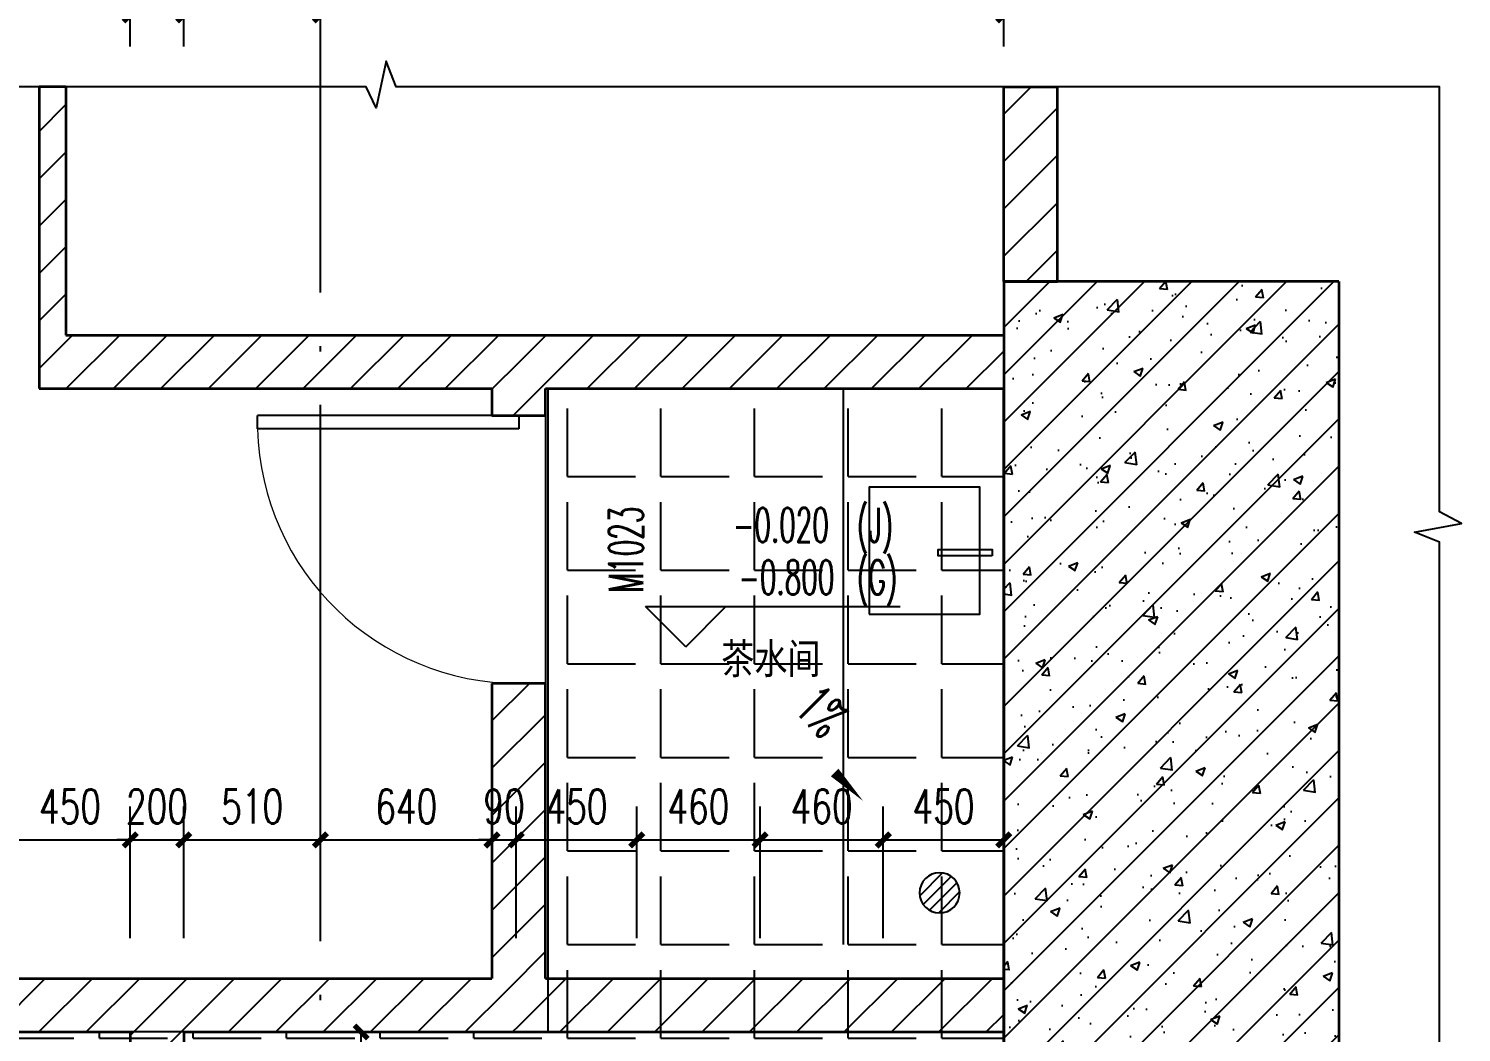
# Model space of a CAD drawing. Header units: millimetres. Extents: x 434053 to 1059003, y -2417481 to 936527.
# Drawn here: x 550471 to 555818, y -2145261 to -2141516 of the extents above; entities that cross this region are included whole.
import ezdxf

# ---------------------------------------------------------------- set-up
doc = ezdxf.new("R2010")
doc.units = ezdxf.units.MM
doc.header["$LTSCALE"] = 1000
doc.header["$MEASUREMENT"] = 0
doc.linetypes.add('DOTE', pattern=[2.42, 2, -0.2, 0.02, -0.2])
doc.layers.get('Defpoints').update_dxf_attribs({"color": 6})
for name, color, linetype in [('A-ANNO-DIMS', 3, 'Continuous'), ('A-ANNO-ELEV', 3, 'Continuous'), ('A-AXIS', 16, 'DOTE'), ('A-WALL-PATT', 8, 'Continuous'), ('AXIS', 3, 'Continuous'), ('DIM_SYMB', 3, 'Continuous'), ('fur202302', 252, 'Continuous'), ('PUB_TEXT', 7, 'Continuous'), ('STAIR', 2, 'Continuous'), ('WINDOW', 4, 'Continuous'), ('WINDOW_TEXT', 7, 'Continuous'), ('建筑-楼板开洞', 251, 'Continuous')]:
    doc.layers.add(name, color=color, linetype=linetype)
doc.layers.add('A-ANNO-TEXT', color=7, linetype='Continuous', lineweight=25)
doc.layers.add('A-WALL', color=5, linetype='Continuous', lineweight=35)
doc.styles.add('_TCH_DIM', font='SIMPLEX.shx', dxfattribs={"width": 0.8, "height": 3, "bigfont": 'GBCBIG.shx'})
doc.styles.add('_TCH_DIM_T3', font='SIMPLEX', dxfattribs={"width": 0.705882, "bigfont": 'GBCBIG'})
doc.styles.add('_TCH_WINDOW', font='SIMPLEX.shx', dxfattribs={"width": 0.8, "height": 3.5, "bigfont": 'GBCBIG.shx'})
doc.styles.add('TITXV', font='', dxfattribs={"width": 0.8})
doc.styles.get('TITXV').set_extended_font_data('SimSun')
doc.dimstyles.new('_TCH_ARCH&&50', dxfattribs={"dimtxt": 127.5, "dimasz": 50, "dimexe": 125, "dimexo": 150, "dimgap": 61.25, "dimtad": 1, "dimdec": 0, "dimzin": 0, "dimdsep": 46, "dimtxsty": '_TCH_DIM_T3', "dimblk": 'ARCHTICK', "dimcen": 0.09, "dimclrt": 7, "dimazin": 2, "dimtfac": 1, "dimtdec": 0, "dimtix": 1, "dimtmove": 2, "dimatfit": 3, "dimfxl": 1, "dimtolj": 1, "dimtzin": 0, "dimarcsym": 0})
pattern_1 = [(45, (-1713816.56, -1462893.01), (-88.388383, 88.388383), [])]

# ---------------------------------------------------------------- blocks, each defined once
blk = doc.blocks.new('NADGSDFG')
at = {"layer": 'fur202302'}
blk.add_line((7700, -600.8), (7700, -2672.7), dxfattribs=at)
for points in [[(7797.1, -1440.1), (8210.8, -1440.1), (8210.8, -966.3), (7797.1, -966.3)], [(8256.2, -1222.1), (8055, -1222.1), (8055, -1199.2), (8256.2, -1199.2)]]:
    blk.add_lwpolyline(points, close=True, dxfattribs=at)
blk = doc.blocks.new('AGSFDGSD')
at = {"layer": 'A-AXIS'}
blk.add_line((-1950.7, 4805.4), (-1950.7, 12832.8), dxfattribs=at)
at = {"layer": 'AXIS'}
blk.add_line((-1950.7, 12832.8), (-1950.7, 13373.8), dxfattribs=at)
at = {"layer": 'DIM_SYMB'}
blk.add_lwpolyline([(-6829.1, 12832.8), (-6829.1, 11246.2), (-6724.1, 11208), (-6934.1, 11171), (-6829.1, 11133.7), (-6829.1, 4805.4), (-1780.9, 4805.4), (-1742.7, 4736.2), (-1705.7, 4856.1), (-1668.4, 4805.4), (2226, 4805.4), (2226, 11133.7), (2132.3, 11171), (2307, 11203.5), (2226, 11246.2), (2226, 12832.8), (-1668.4, 12832.8), (-1705.7, 12927.8), (-1742.7, 12754.5), (-1780.9, 12832.8), (-6829.1, 12832.8)], dxfattribs=at)
blk = doc.blocks.new('fdshf')
at = {"layer": 'STAIR'}
h = blk.add_hatch(dxfattribs=at)
h.set_pattern_fill('ANSI31', color=8, scale=20, style=0)
h.set_pattern_definition([(45, (-83487.75, 15410.437), (-22.45064, 22.45064), [])])
edge = h.paths.add_edge_path()
edge.add_arc((0, 0), 75, 0, 360)
blk.add_circle((0, 0), 75, dxfattribs=at)
blk = doc.blocks.new('_ArchTick')
at = {"color": 0, "linetype": 'ByBlock', "const_width": 0.4}
blk.add_lwpolyline([(-0.5, -0.5), (0.5, 0.5)], dxfattribs=at)
blk = doc.blocks.new('*D643')
at = {"layer": 'A-ANNO-DIMS', "color": 0, "lineweight": -2, "transparency": 16777216}
for p, q in [((551199.9, -2145259.3), (551836.5, -2145259.3)), ((551711.5, -2145959.3), (551711.5, -2145259.3)), ((551199.9, -2145959.3), (551836.5, -2145959.3))]:
    blk.add_line(p, q, dxfattribs=at)
at = {"layer": 'Defpoints', "color": 0, "transparency": 16777216}
for p in [(551049.9, -2145259.3), (551711.5, -2145259.3), (551049.9, -2145959.3)]:
    blk.add_point(p, dxfattribs=at)
at = {"layer": 'A-ANNO-DIMS', "color": 0, "lineweight": -2, "transparency": 16777216, "xscale": 50, "yscale": 50, "zscale": 50}
for p, rotation in [((551711.5, -2145259.3), 90), ((551711.5, -2145959.3), 270)]:
    blk.add_blockref('_ArchTick', p, dxfattribs=dict(at, rotation=rotation))
at = {"layer": 'A-ANNO-DIMS', "color": 7, "transparency": 16777216, "insert": (551586.5, -2145609.3), "char_height": 127.5, "attachment_point": 5, "rotation": 90, "style": '_TCH_DIM_T3'}
blk.add_mtext('\\A1;700', dxfattribs=at)
blk = doc.blocks.new('*D663')
at = {"layer": 'A-ANNO-DIMS', "color": 0, "lineweight": -2, "transparency": 16777216}
for p, q in [((550399.4, -2144909.3), (550399.4, -2144417.9)), ((550849.9, -2144909.3), (550849.9, -2144417.9)), ((550399.4, -2144542.9), (550849.9, -2144542.9))]:
    blk.add_line(p, q, dxfattribs=at)
at = {"layer": 'Defpoints', "color": 0, "transparency": 16777216}
for p in [(550849.9, -2144542.9), (550399.4, -2145059.3), (550849.9, -2145059.3)]:
    blk.add_point(p, dxfattribs=at)
at = {"layer": 'A-ANNO-DIMS', "color": 0, "lineweight": -2, "transparency": 16777216, "xscale": 50, "yscale": 50, "zscale": 50, "rotation": 180}
blk.add_blockref('_ArchTick', (550399.4, -2144542.9), dxfattribs=at)
at = {"layer": 'A-ANNO-DIMS', "color": 0, "lineweight": -2, "transparency": 16777216, "xscale": 50, "yscale": 50, "zscale": 50}
blk.add_blockref('_ArchTick', (550849.9, -2144542.9), dxfattribs=at)
at = {"layer": 'A-ANNO-DIMS', "color": 7, "transparency": 16777216, "insert": (550624.7, -2144417.9), "char_height": 127.5, "attachment_point": 5, "style": '_TCH_DIM_T3'}
blk.add_mtext('\\A1;450', dxfattribs=at)
blk = doc.blocks.new('*D664')
at = {"layer": 'A-ANNO-DIMS', "color": 0, "lineweight": -2, "transparency": 16777216}
for p, q in [((550849.9, -2144909.3), (550849.9, -2144417.9)), ((551049.9, -2144909.3), (551049.9, -2144417.9)), ((550849.9, -2144542.9), (550799.9, -2144542.9)), ((550849.9, -2144542.9), (551049.9, -2144542.9)), ((551049.9, -2144542.9), (551099.9, -2144542.9))]:
    blk.add_line(p, q, dxfattribs=at)
at = {"layer": 'Defpoints', "color": 0, "transparency": 16777216}
for p in [(551049.9, -2144542.9), (550849.9, -2145059.3), (551049.9, -2145059.3)]:
    blk.add_point(p, dxfattribs=at)
at = {"layer": 'A-ANNO-DIMS', "color": 0, "lineweight": -2, "transparency": 16777216, "xscale": 50, "yscale": 50, "zscale": 50}
blk.add_blockref('_ArchTick', (550849.9, -2144542.9), dxfattribs=at)
at = {"layer": 'A-ANNO-DIMS', "color": 0, "lineweight": -2, "transparency": 16777216, "xscale": 50, "yscale": 50, "zscale": 50, "rotation": 180}
blk.add_blockref('_ArchTick', (551049.9, -2144542.9), dxfattribs=at)
at = {"layer": 'A-ANNO-DIMS', "color": 7, "transparency": 16777216, "insert": (550949.9, -2144417.9), "char_height": 127.5, "attachment_point": 5, "style": '_TCH_DIM_T3'}
blk.add_mtext('\\A1;200', dxfattribs=at)
blk = doc.blocks.new('*D665')
at = {"layer": 'A-ANNO-DIMS', "color": 0, "lineweight": -2, "transparency": 16777216}
for p, q in [((551049.9, -2144909.3), (551049.9, -2144417.9)), ((551559.9, -2144909.3), (551559.9, -2144417.9)), ((551049.9, -2144542.9), (551559.9, -2144542.9))]:
    blk.add_line(p, q, dxfattribs=at)
at = {"layer": 'Defpoints', "color": 0, "transparency": 16777216}
for p in [(551559.9, -2144542.9), (551049.9, -2145059.3), (551559.9, -2145059.3)]:
    blk.add_point(p, dxfattribs=at)
at = {"layer": 'A-ANNO-DIMS', "color": 0, "lineweight": -2, "transparency": 16777216, "xscale": 50, "yscale": 50, "zscale": 50, "rotation": 180}
blk.add_blockref('_ArchTick', (551049.9, -2144542.9), dxfattribs=at)
at = {"layer": 'A-ANNO-DIMS', "color": 0, "lineweight": -2, "transparency": 16777216, "xscale": 50, "yscale": 50, "zscale": 50}
blk.add_blockref('_ArchTick', (551559.9, -2144542.9), dxfattribs=at)
at = {"layer": 'A-ANNO-DIMS', "color": 7, "transparency": 16777216, "insert": (551304.9, -2144417.9), "char_height": 127.5, "attachment_point": 5, "style": '_TCH_DIM_T3'}
blk.add_mtext('\\A1;510', dxfattribs=at)
blk = doc.blocks.new('*D666')
at = {"layer": 'A-ANNO-DIMS', "color": 0, "lineweight": -2, "transparency": 16777216}
for p, q in [((551559.9, -2144909.3), (551559.9, -2144417.9)), ((552199.9, -2144909.3), (552199.9, -2144417.9)), ((551559.9, -2144542.9), (552199.9, -2144542.9))]:
    blk.add_line(p, q, dxfattribs=at)
at = {"layer": 'Defpoints', "color": 0, "transparency": 16777216}
for p in [(552199.9, -2144542.9), (551559.9, -2145059.3), (552199.9, -2145059.3)]:
    blk.add_point(p, dxfattribs=at)
at = {"layer": 'A-ANNO-DIMS', "color": 0, "lineweight": -2, "transparency": 16777216, "xscale": 50, "yscale": 50, "zscale": 50, "rotation": 180}
blk.add_blockref('_ArchTick', (551559.9, -2144542.9), dxfattribs=at)
at = {"layer": 'A-ANNO-DIMS', "color": 0, "lineweight": -2, "transparency": 16777216, "xscale": 50, "yscale": 50, "zscale": 50}
blk.add_blockref('_ArchTick', (552199.9, -2144542.9), dxfattribs=at)
at = {"layer": 'A-ANNO-DIMS', "color": 7, "transparency": 16777216, "insert": (551879.9, -2144417.9), "char_height": 127.5, "attachment_point": 5, "style": '_TCH_DIM_T3'}
blk.add_mtext('\\A1;640', dxfattribs=at)
blk = doc.blocks.new('*D667')
at = {"layer": 'A-ANNO-DIMS', "color": 0, "lineweight": -2, "transparency": 16777216}
for p, q in [((552199.9, -2144909.3), (552199.9, -2144417.9)), ((552290.3, -2144909.3), (552290.3, -2144417.9)), ((552199.9, -2144542.9), (552149.9, -2144542.9)), ((552199.9, -2144542.9), (552290.3, -2144542.9)), ((552290.3, -2144542.9), (552340.3, -2144542.9))]:
    blk.add_line(p, q, dxfattribs=at)
at = {"layer": 'Defpoints', "color": 0, "transparency": 16777216}
for p in [(552290.3, -2144542.9), (552199.9, -2145059.3), (552290.3, -2145059.3)]:
    blk.add_point(p, dxfattribs=at)
at = {"layer": 'A-ANNO-DIMS', "color": 0, "lineweight": -2, "transparency": 16777216, "xscale": 50, "yscale": 50, "zscale": 50}
blk.add_blockref('_ArchTick', (552199.9, -2144542.9), dxfattribs=at)
at = {"layer": 'A-ANNO-DIMS', "color": 0, "lineweight": -2, "transparency": 16777216, "xscale": 50, "yscale": 50, "zscale": 50, "rotation": 180}
blk.add_blockref('_ArchTick', (552290.3, -2144542.9), dxfattribs=at)
at = {"layer": 'A-ANNO-DIMS', "color": 7, "transparency": 16777216, "insert": (552245.1, -2144417.9), "char_height": 127.5, "attachment_point": 5, "style": '_TCH_DIM_T3'}
blk.add_mtext('\\A1;90', dxfattribs=at)
blk = doc.blocks.new('*D668')
at = {"layer": 'A-ANNO-DIMS', "color": 0, "lineweight": -2, "transparency": 16777216}
for p, q in [((552290.3, -2144909.3), (552290.3, -2144417.9)), ((552740.3, -2144909.3), (552740.3, -2144417.9)), ((552290.3, -2144542.9), (552740.3, -2144542.9))]:
    blk.add_line(p, q, dxfattribs=at)
at = {"layer": 'Defpoints', "color": 0, "transparency": 16777216}
for p in [(552740.3, -2144542.9), (552290.3, -2145059.3), (552740.3, -2145059.3)]:
    blk.add_point(p, dxfattribs=at)
at = {"layer": 'A-ANNO-DIMS', "color": 0, "lineweight": -2, "transparency": 16777216, "xscale": 50, "yscale": 50, "zscale": 50, "rotation": 180}
blk.add_blockref('_ArchTick', (552290.3, -2144542.9), dxfattribs=at)
at = {"layer": 'A-ANNO-DIMS', "color": 0, "lineweight": -2, "transparency": 16777216, "xscale": 50, "yscale": 50, "zscale": 50}
blk.add_blockref('_ArchTick', (552740.3, -2144542.9), dxfattribs=at)
at = {"layer": 'A-ANNO-DIMS', "color": 7, "transparency": 16777216, "insert": (552515.3, -2144417.9), "char_height": 127.5, "attachment_point": 5, "style": '_TCH_DIM_T3'}
blk.add_mtext('\\A1;450', dxfattribs=at)
blk = doc.blocks.new('*D669')
at = {"layer": 'A-ANNO-DIMS', "color": 0, "lineweight": -2, "transparency": 16777216}
for p, q in [((552740.3, -2144909.3), (552740.3, -2144417.9)), ((553200.3, -2144909.3), (553200.3, -2144417.9)), ((552740.3, -2144542.9), (553200.3, -2144542.9))]:
    blk.add_line(p, q, dxfattribs=at)
at = {"layer": 'Defpoints', "color": 0, "transparency": 16777216}
for p in [(553200.3, -2144542.9), (552740.3, -2145059.3), (553200.3, -2145059.3)]:
    blk.add_point(p, dxfattribs=at)
at = {"layer": 'A-ANNO-DIMS', "color": 0, "lineweight": -2, "transparency": 16777216, "xscale": 50, "yscale": 50, "zscale": 50, "rotation": 180}
blk.add_blockref('_ArchTick', (552740.3, -2144542.9), dxfattribs=at)
at = {"layer": 'A-ANNO-DIMS', "color": 0, "lineweight": -2, "transparency": 16777216, "xscale": 50, "yscale": 50, "zscale": 50}
blk.add_blockref('_ArchTick', (553200.3, -2144542.9), dxfattribs=at)
at = {"layer": 'A-ANNO-DIMS', "color": 7, "transparency": 16777216, "insert": (552970.3, -2144417.9), "char_height": 127.5, "attachment_point": 5, "style": '_TCH_DIM_T3'}
blk.add_mtext('\\A1;460', dxfattribs=at)
blk = doc.blocks.new('*D670')
at = {"layer": 'A-ANNO-DIMS', "color": 0, "lineweight": -2, "transparency": 16777216}
for p, q in [((553200.3, -2144909.3), (553200.3, -2144417.9)), ((553660.3, -2144909.3), (553660.3, -2144417.9)), ((553200.3, -2144542.9), (553660.3, -2144542.9))]:
    blk.add_line(p, q, dxfattribs=at)
at = {"layer": 'Defpoints', "color": 0, "transparency": 16777216}
for p in [(553660.3, -2144542.9), (553200.3, -2145059.3), (553660.3, -2145059.3)]:
    blk.add_point(p, dxfattribs=at)
at = {"layer": 'A-ANNO-DIMS', "color": 0, "lineweight": -2, "transparency": 16777216, "xscale": 50, "yscale": 50, "zscale": 50, "rotation": 180}
blk.add_blockref('_ArchTick', (553200.3, -2144542.9), dxfattribs=at)
at = {"layer": 'A-ANNO-DIMS', "color": 0, "lineweight": -2, "transparency": 16777216, "xscale": 50, "yscale": 50, "zscale": 50}
blk.add_blockref('_ArchTick', (553660.3, -2144542.9), dxfattribs=at)
at = {"layer": 'A-ANNO-DIMS', "color": 7, "transparency": 16777216, "insert": (553430.3, -2144417.9), "char_height": 127.5, "attachment_point": 5, "style": '_TCH_DIM_T3'}
blk.add_mtext('\\A1;460', dxfattribs=at)
blk = doc.blocks.new('*D671')
at = {"layer": 'A-ANNO-DIMS', "color": 0, "lineweight": -2, "transparency": 16777216}
for p, q in [((553660.3, -2144909.3), (553660.3, -2144417.9)), ((554109.9, -2144909.3), (554109.9, -2144417.9)), ((553660.3, -2144542.9), (554109.9, -2144542.9))]:
    blk.add_line(p, q, dxfattribs=at)
at = {"layer": 'Defpoints', "color": 0, "transparency": 16777216}
for p in [(554109.9, -2144542.9), (553660.3, -2145059.3), (554109.9, -2145059.3)]:
    blk.add_point(p, dxfattribs=at)
at = {"layer": 'A-ANNO-DIMS', "color": 0, "lineweight": -2, "transparency": 16777216, "xscale": 50, "yscale": 50, "zscale": 50, "rotation": 180}
blk.add_blockref('_ArchTick', (553660.3, -2144542.9), dxfattribs=at)
at = {"layer": 'A-ANNO-DIMS', "color": 0, "lineweight": -2, "transparency": 16777216, "xscale": 50, "yscale": 50, "zscale": 50}
blk.add_blockref('_ArchTick', (554109.9, -2144542.9), dxfattribs=at)
at = {"layer": 'A-ANNO-DIMS', "color": 7, "transparency": 16777216, "insert": (553885.1, -2144417.9), "char_height": 127.5, "attachment_point": 5, "style": '_TCH_DIM_T3'}
blk.add_mtext('\\A1;450', dxfattribs=at)
blk = doc.blocks.new('*D672')
at = {"layer": 'A-ANNO-DIMS', "color": 0, "lineweight": -2, "transparency": 16777216}
for p, q in [((551559.9, -2141582.8), (551559.9, -2141340)), ((554109.9, -2141582.8), (554109.9, -2141340)), ((551559.9, -2141465), (554109.9, -2141465))]:
    blk.add_line(p, q, dxfattribs=at)
at = {"layer": 'Defpoints', "color": 0, "transparency": 16777216}
for p in [(554109.9, -2141465), (551559.9, -2141732.8), (554109.9, -2141732.8)]:
    blk.add_point(p, dxfattribs=at)
at = {"layer": 'A-ANNO-DIMS', "color": 0, "lineweight": -2, "transparency": 16777216, "xscale": 50, "yscale": 50, "zscale": 50, "rotation": 180}
blk.add_blockref('_ArchTick', (551559.9, -2141465), dxfattribs=at)
at = {"layer": 'A-ANNO-DIMS', "color": 0, "lineweight": -2, "transparency": 16777216, "xscale": 50, "yscale": 50, "zscale": 50}
blk.add_blockref('_ArchTick', (554109.9, -2141465), dxfattribs=at)
at = {"layer": 'A-ANNO-DIMS', "color": 7, "transparency": 16777216, "insert": (552834.9, -2141340), "char_height": 127.5, "attachment_point": 5, "style": '_TCH_DIM_T3'}
blk.add_mtext('\\A1;2550', dxfattribs=at)
blk = doc.blocks.new('*D673')
at = {"layer": 'A-ANNO-DIMS', "color": 0, "lineweight": -2, "transparency": 16777216}
for p, q in [((551049.9, -2141582.8), (551049.9, -2141340)), ((551559.9, -2141582.8), (551559.9, -2141340)), ((551049.9, -2141465), (551559.9, -2141465))]:
    blk.add_line(p, q, dxfattribs=at)
at = {"layer": 'Defpoints', "color": 0, "transparency": 16777216}
for p in [(551559.9, -2141465), (551049.9, -2141732.8), (551559.9, -2141732.8)]:
    blk.add_point(p, dxfattribs=at)
at = {"layer": 'A-ANNO-DIMS', "color": 0, "lineweight": -2, "transparency": 16777216, "xscale": 50, "yscale": 50, "zscale": 50, "rotation": 180}
blk.add_blockref('_ArchTick', (551049.9, -2141465), dxfattribs=at)
at = {"layer": 'A-ANNO-DIMS', "color": 0, "lineweight": -2, "transparency": 16777216, "xscale": 50, "yscale": 50, "zscale": 50}
blk.add_blockref('_ArchTick', (551559.9, -2141465), dxfattribs=at)
at = {"layer": 'A-ANNO-DIMS', "color": 7, "transparency": 16777216, "insert": (551304.9, -2141340), "char_height": 127.5, "attachment_point": 5, "style": '_TCH_DIM_T3'}
blk.add_mtext('\\A1;510', dxfattribs=at)
blk = doc.blocks.new('*D674')
at = {"layer": 'A-ANNO-DIMS', "color": 0, "lineweight": -2, "transparency": 16777216}
for p, q in [((550849.9, -2141582.8), (550849.9, -2141340)), ((551049.9, -2141582.8), (551049.9, -2141340)), ((550849.9, -2141465), (550799.9, -2141465)), ((550849.9, -2141465), (551049.9, -2141465)), ((551049.9, -2141465), (551099.9, -2141465))]:
    blk.add_line(p, q, dxfattribs=at)
at = {"layer": 'Defpoints', "color": 0, "transparency": 16777216}
for p in [(551049.9, -2141465), (550849.9, -2141732.8), (551049.9, -2141732.8)]:
    blk.add_point(p, dxfattribs=at)
at = {"layer": 'A-ANNO-DIMS', "color": 0, "lineweight": -2, "transparency": 16777216, "xscale": 50, "yscale": 50, "zscale": 50}
blk.add_blockref('_ArchTick', (550849.9, -2141465), dxfattribs=at)
at = {"layer": 'A-ANNO-DIMS', "color": 0, "lineweight": -2, "transparency": 16777216, "xscale": 50, "yscale": 50, "zscale": 50, "rotation": 180}
blk.add_blockref('_ArchTick', (551049.9, -2141465), dxfattribs=at)
at = {"layer": 'A-ANNO-DIMS', "color": 7, "transparency": 16777216, "insert": (550949.9, -2141340), "char_height": 127.5, "attachment_point": 5, "style": '_TCH_DIM_T3'}
blk.add_mtext('\\A1;200', dxfattribs=at)
blk = doc.blocks.new('*D675')
at = {"layer": 'A-ANNO-DIMS', "color": 0, "lineweight": -2, "transparency": 16777216}
for p, q in [((547909.9, -2141582.8), (547909.9, -2141340)), ((550849.9, -2141582.8), (550849.9, -2141340)), ((547909.9, -2141465), (550849.9, -2141465))]:
    blk.add_line(p, q, dxfattribs=at)
at = {"layer": 'Defpoints', "color": 0, "transparency": 16777216}
for p in [(550849.9, -2141465), (547909.9, -2141732.8), (550849.9, -2141732.8)]:
    blk.add_point(p, dxfattribs=at)
at = {"layer": 'A-ANNO-DIMS', "color": 0, "lineweight": -2, "transparency": 16777216, "xscale": 50, "yscale": 50, "zscale": 50, "rotation": 180}
blk.add_blockref('_ArchTick', (547909.9, -2141465), dxfattribs=at)
at = {"layer": 'A-ANNO-DIMS', "color": 0, "lineweight": -2, "transparency": 16777216, "xscale": 50, "yscale": 50, "zscale": 50}
blk.add_blockref('_ArchTick', (550849.9, -2141465), dxfattribs=at)
at = {"layer": 'A-ANNO-DIMS', "color": 7, "transparency": 16777216, "insert": (549379.9, -2141340), "char_height": 127.5, "attachment_point": 5, "style": '_TCH_DIM_T3'}
blk.add_mtext('\\A1;2940', dxfattribs=at)
blk = doc.blocks.new('$DorLib2D$00000001')
for p, q in [((0.45, 0.975), (0.5, 0.975)), ((0.45, 0), (0.45, 0.975)), ((0.5, 0), (0.5, 0.975)), ((0.5, 0), (0.45, 0))]:
    blk.add_line(p, q)
at = {"lineweight": 13}
blk.add_arc((0.475, 0), 0.975, 91.4693, 180, dxfattribs=at)

msp = doc.modelspace()

# ---------------------------------------------------------------- hatches: boundary and pattern name
at = {"layer": 'A-WALL-PATT'}
h = msp.add_hatch(dxfattribs=at)
h.set_pattern_fill('普通砖', color=256, scale=50, style=0)
h.set_pattern_definition(pattern_1)
h.paths.add_polyline_path([(550509.9, -2141732.8), (550509.9, -2142859.3), (550609.9, -2142659.3), (550609.9, -2141732.8)])
h = msp.add_hatch(dxfattribs=at)
h.set_pattern_fill('普通砖', color=256, scale=50, style=0)
h.set_pattern_definition(pattern_1)
h.paths.add_polyline_path([(554309.9, -2142459.3), (554309.9, -2141732.8), (554109.9, -2141732.8), (554109.9, -2142459.3)])
h = msp.add_hatch(dxfattribs=at)
h.set_pattern_fill('钢筋混凝土', color=256, scale=50, style=0)
h.set_pattern_definition([(45, (-1713816.56, -1462982.77), (-88.3883476, 88.3883476), []), (50, (-1713816.56, -1462982.77), (358.63009, -31.376067), [37.5, -412.5]), (355, (-1713816.56, -1462982.77), (-69.375667, 376.096067), [30, -330]), (100.4514, (-1713786.68, -1462985.4), (289.25469, 344.71977), [31.870095, -350.571056]), (46.1842, (-1713816.56, -1462882.77), (533.620524, -82.75951), [56.25, -618.75]), (96.6356, (-1713772.1, -1462889.67), (467.33135, 487.05894), [47.80514, -525.8565]), (351.1842, (-1713816.56, -1462882.77), (467.33097, 487.0593), [45, -495]), (21, (-1713766.56, -1462907.77), (298.453526, -201.309445), [37.5, -412.5]), (326, (-1713766.56, -1462907.77), (121.657666, 362.57502), [30, -330]), (71.4514, (-1713741.7, -1462924.55), (420.111314, 161.26525), [31.870095, -350.571056]), (37.5, (-1713816.56, -1462982.77), (6.079928, 166.446927), [0, -326, 0, -335, 0, -331.25]), (7.5, (-1713816.56, -1462982.77), (131.534769, 197.205856), [0, -191, 0, -318.5, 0, -126.25]), (327.5, (-1713928.06, -1462982.77), (266.911218, -11.277436), [0, -125, 0, -390, 0, -517.5]), (317.5, (-1713978.06, -1462982.77), (291.593085, 50.052491), [0, -162.5, 0, -259, 0, -367.5])])
h.paths.add_polyline_path([(554109.9, -2142459.3), (554109.9, -2148759.3), (555359.9, -2147659.3), (555359.9, -2142459.3)])
h = msp.add_hatch(dxfattribs=at)
h.set_pattern_fill('普通砖', color=256, scale=50, style=0)
h.set_pattern_definition(pattern_1)
h.paths.add_polyline_path([(550609.9, -2142659.3), (550509.9, -2142859.3), (552199.9, -2142859.3), (552299.9, -2142792.6), (552299.9, -2142659.3)])
h = msp.add_hatch(dxfattribs=at)
h.set_pattern_fill('普通砖', color=256, scale=50, style=0)
h.set_pattern_definition(pattern_1)
h.paths.add_polyline_path([(552299.9, -2142792.6), (552399.9, -2142859.3), (554109.9, -2142859.3), (554109.9, -2142659.3), (552299.9, -2142659.3)])
h = msp.add_hatch(dxfattribs=at)
h.set_pattern_fill('普通砖', color=256, scale=50, style=0)
h.set_pattern_definition(pattern_1)
h.paths.add_polyline_path([(552199.9, -2142859.3), (552199.9, -2142959.3), (552399.9, -2142959.3), (552399.9, -2142859.3), (552299.9, -2142792.6)])
h = msp.add_hatch(dxfattribs=at)
h.set_pattern_fill('普通砖', color=256, scale=50, style=0)
h.set_pattern_definition(pattern_1)
h.paths.add_polyline_path([(552399.9, -2145059.3), (552399.9, -2143959.3), (552199.9, -2143959.3), (552199.9, -2145059.3), (552299.9, -2145125.9)])
h = msp.add_hatch(dxfattribs=at)
h.set_pattern_fill('普通砖', color=256, scale=50, style=0)
h.set_pattern_definition(pattern_1)
h.paths.add_polyline_path([(547909.9, -2145059.3), (548109.9, -2145259.3), (550849.9, -2145259.3), (550949.9, -2145192.6), (550949.9, -2145059.3)])
h = msp.add_hatch(dxfattribs=at)
h.set_pattern_fill('普通砖', color=256, scale=50, style=0)
h.set_pattern_definition(pattern_1)
h.paths.add_polyline_path([(550949.9, -2145192.6), (551049.9, -2145259.3), (552299.9, -2145259.3), (552299.9, -2145125.9), (552199.9, -2145059.3), (550949.9, -2145059.3)])
h = msp.add_hatch(dxfattribs=at)
h.set_pattern_fill('普通砖', color=256, scale=50, style=0)
h.set_pattern_definition(pattern_1)
h.paths.add_polyline_path([(552299.9, -2145125.9), (552299.9, -2145259.3), (554109.9, -2145259.3), (554109.9, -2145059.3), (552399.9, -2145059.3)])
h = msp.add_hatch(dxfattribs=at)
h.set_pattern_fill('普通砖', color=256, scale=50, style=0)
h.set_pattern_definition(pattern_1)
h.paths.add_polyline_path([(550949.9, -2145192.6), (550849.9, -2145259.3), (550849.9, -2148559.3), (550949.9, -2148625.9), (551049.9, -2148559.3), (551049.9, -2145259.3)])
at = {"layer": '建筑-楼板开洞'}
h = msp.add_hatch(dxfattribs=at)
h.set_pattern_fill('ANGLE', color=256, scale=100)
h.set_pattern_definition([(0, (-1890871.98, -1337467.52), (0, 349.25), [254, -95.25]), (90, (-1890871.98, -1337467.52), (-349.25, 2e-14), [254, -95.25])])
h.paths.add_polyline_path([(555736.5, -2150556.5), (555359.3, -2150556.5), (555359.3, -2148775), (554109.3, -2148756.5), (554109.3, -2142858.6), (552408.9, -2142858.6), (552408.9, -2145259.3), (548109.9, -2145259.3), (548109.3, -2148556.5), (551659.3, -2148556.5), (551659.3, -2150924.6), (555736.5, -2150924.6)])

# ---------------------------------------------------------------- linework, layer by layer
at = {"layer": 'A-ANNO-ELEV'}
for p, q in [((552923.2, -2143822), (552773.2, -2143672)), ((552773.2, -2143672), (553723.2, -2143672)), ((552923.2, -2143822), (553073.2, -2143672))]:
    msp.add_line(p, q, dxfattribs=at)
at = {"layer": 'A-WALL'}
for p, q in [((550509.9, -2141732.8), (550509.9, -2142859.3)), ((550609.9, -2141732.8), (550509.9, -2141732.8)), ((550609.9, -2141732.8), (550609.9, -2142659.3)), ((554109.9, -2142459.3), (554109.9, -2141732.8)), ((554109.9, -2141732.8), (554309.9, -2141732.8)), ((554309.9, -2142459.3), (554309.9, -2141732.8)), ((554109.9, -2142459.3), (554309.9, -2142459.3)), ((554109.9, -2142459.3), (554109.9, -2148759.3)), ((555359.9, -2142459.3), (554109.9, -2142459.3)), ((555359.9, -2142459.3), (555359.9, -2147659.3)), ((550609.9, -2142659.3), (552299.9, -2142659.3)), ((552299.9, -2142659.3), (554109.9, -2142659.3)), ((554109.9, -2142659.3), (554109.9, -2142859.3)), ((550509.9, -2142859.3), (552199.9, -2142859.3)), ((552199.9, -2142859.3), (552199.9, -2142959.3)), ((552399.9, -2142959.3), (552399.9, -2142859.3)), ((552399.9, -2142859.3), (554109.9, -2142859.3)), ((552199.9, -2142959.3), (552399.9, -2142959.3)), ((552399.9, -2143959.3), (552199.9, -2143959.3)), ((552199.9, -2143959.3), (552199.9, -2145059.3)), ((552399.9, -2145059.3), (552399.9, -2143959.3)), ((547909.9, -2145059.3), (550949.9, -2145059.3)), ((550949.9, -2145059.3), (552199.9, -2145059.3)), ((552399.9, -2145059.3), (554109.9, -2145059.3)), ((554109.9, -2145059.3), (554109.9, -2145259.3)), ((548109.9, -2145259.3), (550849.9, -2145259.3)), ((550849.9, -2145259.3), (550849.9, -2148559.3)), ((551049.9, -2145259.3), (552299.9, -2145259.3)), ((551049.9, -2145259.3), (551049.9, -2148559.3)), ((552299.9, -2145259.3), (554109.9, -2145259.3))]:
    msp.add_line(p, q, dxfattribs=at)
at = {"layer": 'DIM_SYMB'}
msp.add_lwpolyline([(553080.1, -2143892.7, 0, 0, 0), (553584.8, -2144397.5, 0, 40, 0), (553478.8, -2144291.4, 0, 0, 0)], format="xyseb", dxfattribs=at)
at = {"layer": 'WINDOW'}
msp.add_line((552399.9, -2142959.3), (552399.9, -2143959.3), dxfattribs=at)
at = {"layer": '建筑-楼板开洞'}
msp.add_lwpolyline([(555736.5, -2150556.5), (555359.3, -2150556.5), (555359.3, -2148775), (554109.3, -2148756.5), (554109.3, -2142858.6), (552408.9, -2142858.6), (552408.9, -2145259.3), (548109.9, -2145259.3), (548109.3, -2148556.5), (551659.3, -2148556.5), (551659.3, -2150924.6), (555736.5, -2150924.6)], close=True, dxfattribs=at)

# ---------------------------------------------------------------- block references
for name, p in [('AGSFDGSD', (553510.6, -2154565.6)), ('NADGSDFG', (545809.9, -2142260.7))]:
    msp.add_blockref(name, p)
at = {"layer": 'STAIR', "extrusion": (0, 0, -1), "zscale": -1, "rotation": 89.99999999896684}
msp.add_blockref('fdshf', (-553870.3, -2144740.3), dxfattribs=at)
at = {"layer": 'WINDOW'}
ref = msp.add_blockref('$DorLib2D$00000001', (552299.9, -2143459.3), dxfattribs=dict(at, xscale=-1000, yscale=-1000, zscale=200, rotation=269.9999999997776))
ref.add_attrib('A', 'M1023', (552763.7, -2143620.4), dxfattribs={"layer": 'WINDOW_TEXT', "height": 127.5, "rotation": 90, "style": '_TCH_WINDOW', "width": 0.564706})

# ---------------------------------------------------------------- texts
at = {"layer": 'A-ANNO-TEXT'}
for s, height, style, width, p in [('(J)', 127.5, '_TCH_DIM', 0.564706, (553561.7, -2143432)), ('-0.020', 127.5, '_TCH_DIM', 0.564706, (553099, -2143432)), ('(G)', 127.5, '_TCH_DIM', 0.564706, (553561.7, -2143627)), ('-0.800', 127.5, '_TCH_DIM', 0.564706, (553119.6, -2143627)), ('茶水间', 113.29, 'TITXV', 0.8, (553055.4, -2143923.2))]:
    msp.add_text(s, height=height, dxfattribs=dict(at, style=style, width=width)).set_placement(p)
at = {"layer": 'PUB_TEXT', "style": '_TCH_DIM', "width": 0.564706}
msp.add_text('1%', height=148.75, rotation=315, dxfattribs=at).set_placement((553321.5, -2144059.9))

# ---------------------------------------------------------------- dimensions: what is measured, and where the dimension line sits
at = {"layer": 'A-ANNO-DIMS'}
for p1, p2, distance, picture, middle in [((547909.9, -2141732.8), (550849.9, -2141732.8), 267.8, '*D675', (549379.9, -2141340)), ((550849.9, -2141732.8), (551049.9, -2141732.8), 267.8, '*D674', (550949.9, -2141340)), ((551049.9, -2141732.8), (551559.9, -2141732.8), 267.8, '*D673', (551304.9, -2141340)), ((551559.9, -2141732.8), (554109.9, -2141732.8), 267.8, '*D672', (552834.9, -2141340)), ((550399.4395, -2145059.2808), (550849.9019, -2145059.2808), 516.3593, '*D663', (550624.6707, -2144417.9216)), ((550849.9, -2145059.3), (551049.9, -2145059.3), 516.4, '*D664', (550949.9, -2144417.9)), ((551049.9, -2145059.3), (551559.9, -2145059.3), 516.4, '*D665', (551304.9, -2144417.9)), ((551559.9, -2145059.3), (552199.9, -2145059.3), 516.4, '*D666', (551879.9, -2144417.9)), ((552199.9, -2145059.3), (552290.3, -2145059.3), 516.4, '*D667', (552245.1, -2144417.9)), ((552290.3, -2145059.3), (552740.3, -2145059.3), 516.4, '*D668', (552515.3, -2144417.9)), ((552740.3, -2145059.3), (553200.3, -2145059.3), 516.4, '*D669', (552970.3, -2144417.9)), ((553200.3, -2145059.3), (553660.3, -2145059.3), 516.4, '*D670', (553430.3, -2144417.9)), ((553660.3, -2145059.3), (554109.9, -2145059.3), 516.4, '*D671', (553885.1, -2144417.9)), ((551049.9, -2145959.3), (551049.9, -2145259.3), -661.6, '*D643', (551586.5, -2145609.3))]:
    dim = msp.add_aligned_dim(p1=p1, p2=p2, distance=distance, dimstyle='_TCH_ARCH&&50', dxfattribs=at)
    dim.commit()
    dim.dimension.update_dxf_attribs({"geometry": picture, "text_midpoint": middle})

doc.saveas('drawing.dxf')
